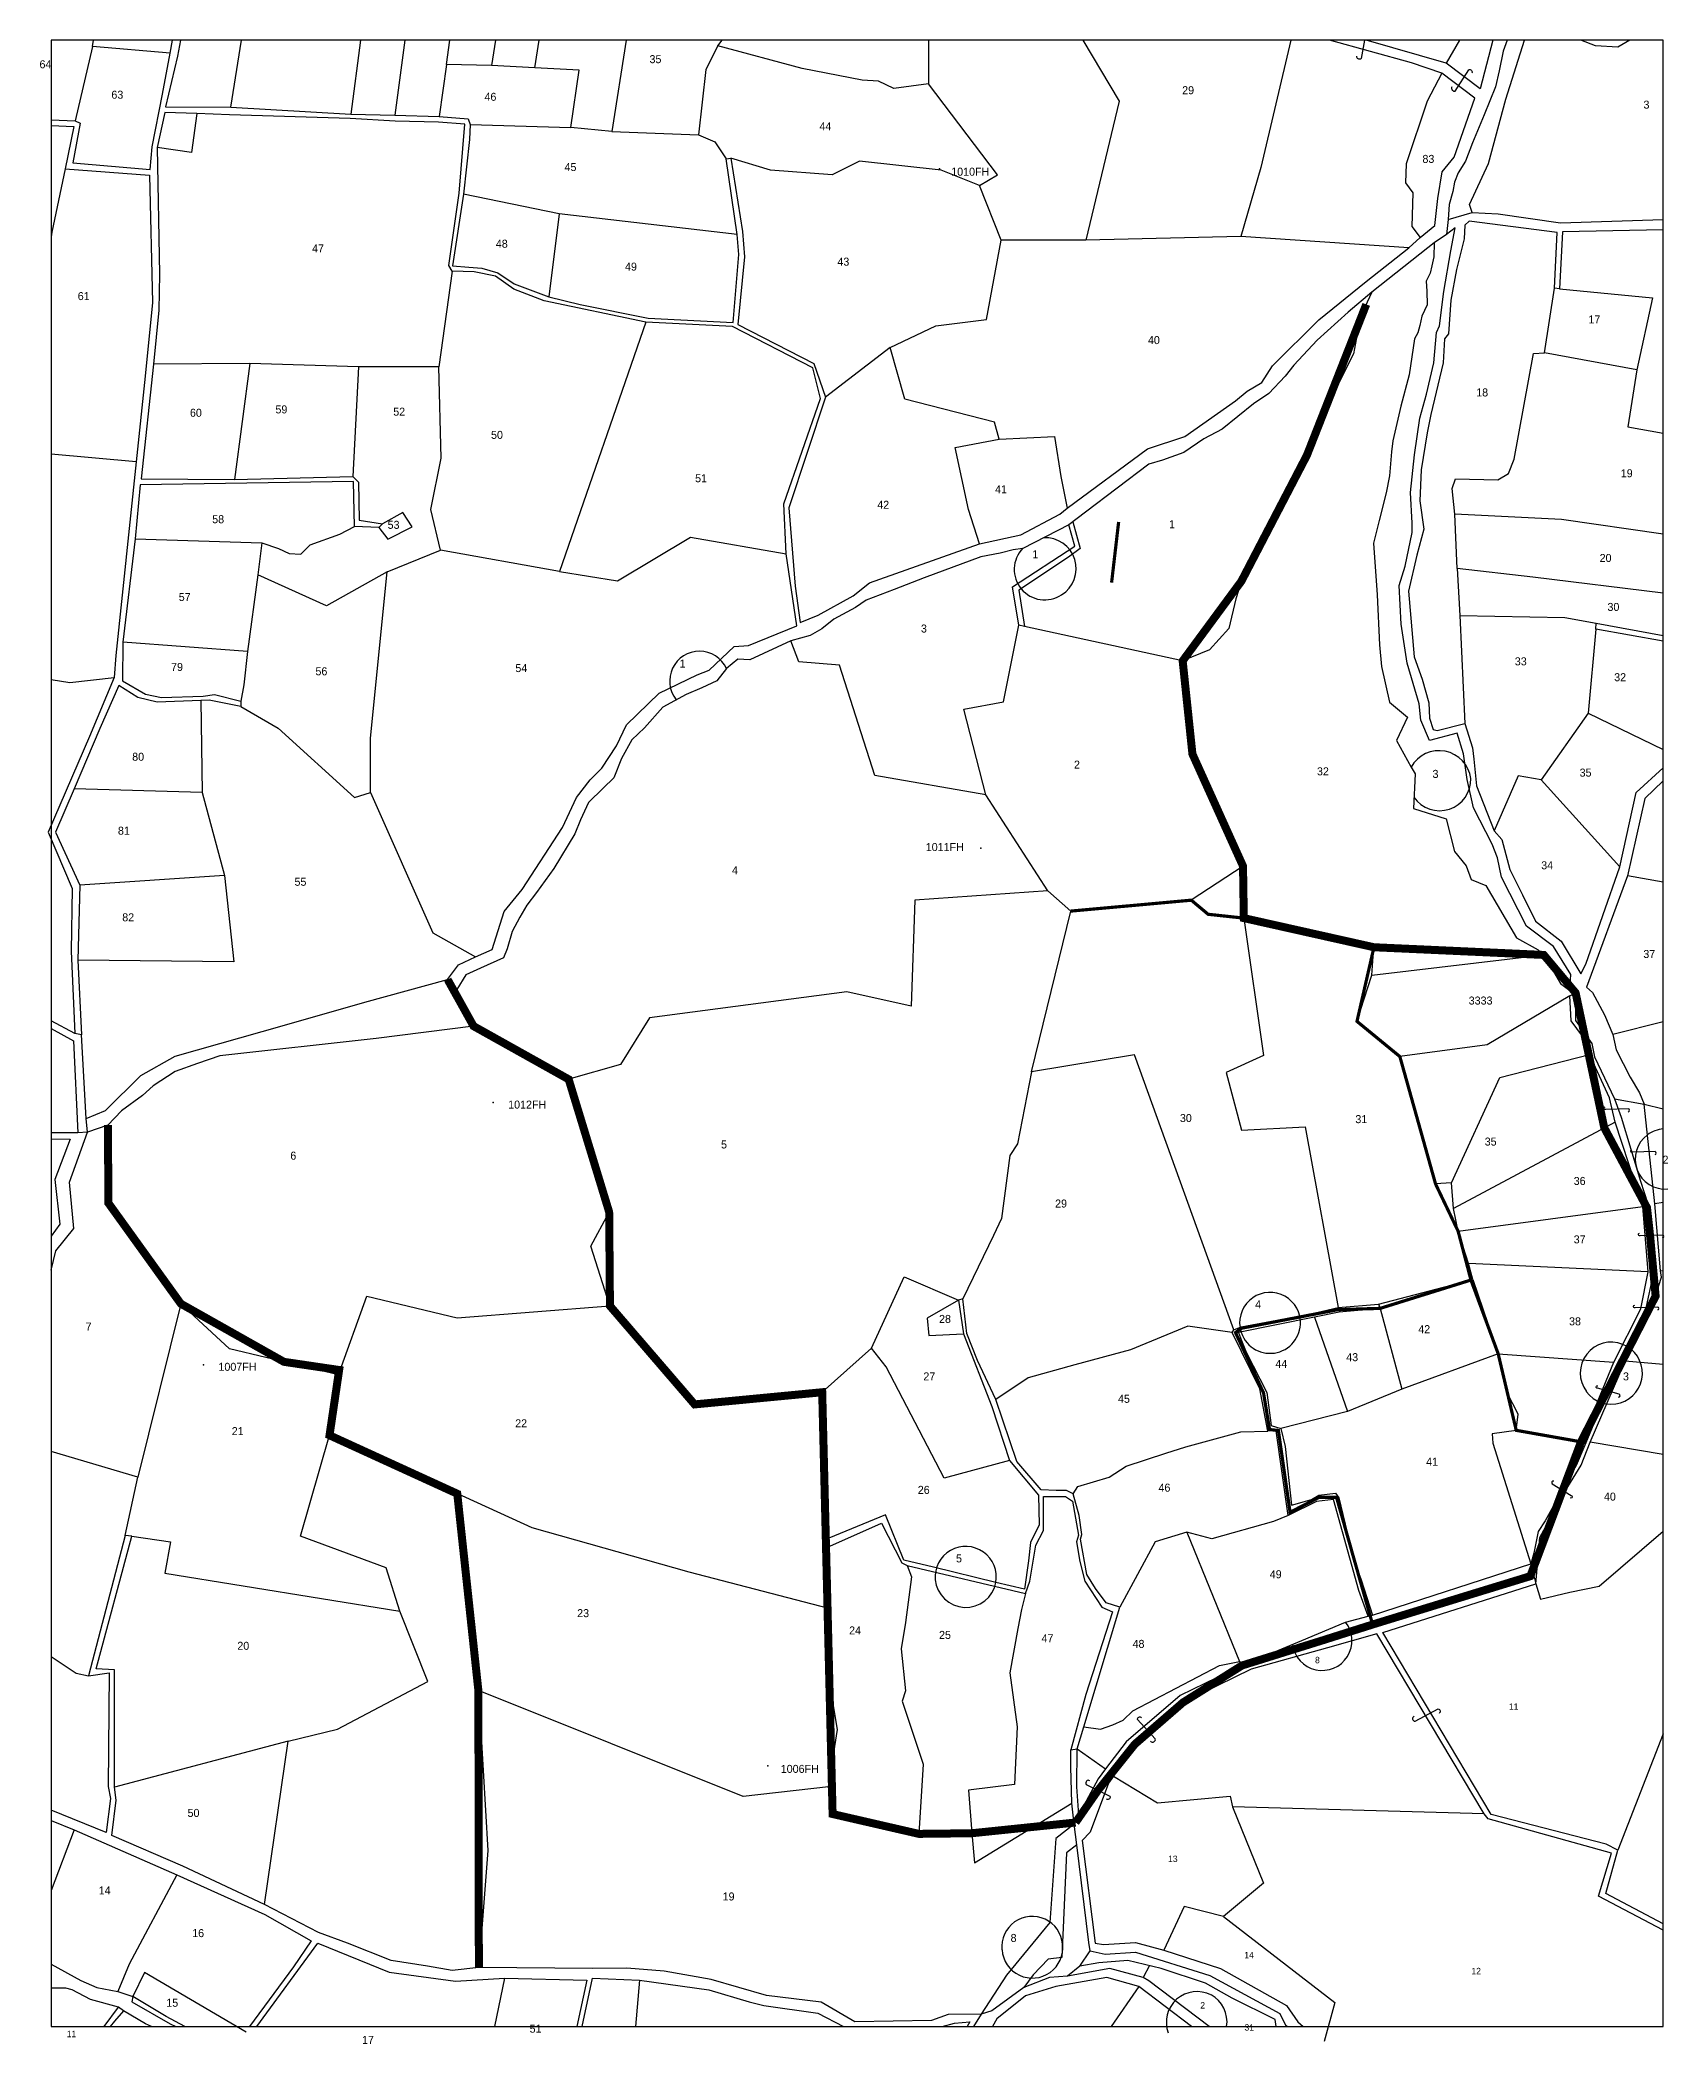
# Model space of a CAD drawing. Extents: x 149058 to 156002, y 177514 to 188218.
# Drawn here: x 154985 to 156002, y 186966 to 188218 of the extents above; entities that cross this region are included whole.
import ezdxf

# ---------------------------------------------------------------- set-up
doc = ezdxf.new("R2010")
doc.units = 0
doc.header["$MEASUREMENT"] = 0
doc.layers.get('0').update_dxf_attribs({"linetype": 'CONTINUOUS'})
for name, color, linetype in [('BORDER-B', 3, 'CONTINUOUS'), ('LINK', 4, 'CONTINUOUS'), ('NO', 1, 'CONTINUOUS'), ('PARCEL', 6, 'CONTINUOUS'), ('ROAD', 2, 'CONTINUOUS'), ('TRIG-P', 2, 'CONTINUOUS'), ('TRIG-T', 1, 'CONTINUOUS')]:
    doc.layers.add(name, color=color, linetype=linetype)

msp = doc.modelspace()

# ---------------------------------------------------------------- linework, layer by layer
at = {"color": 1}
msp.add_line((154991.5, 186976.5), (155998.8, 186976.5), dxfattribs=at)
msp.add_lwpolyline([(155998.8, 186976.5), (155998.8, 188217.5), (154991.5, 188217.5), (154991.5, 186976.5)], dxfattribs=at)
at = {"color": 5, "const_width": 5}
for points in [[(155631.6, 187104), (155645.6, 187124.1), (155668.6, 187152.9), (155698.7, 187179), (155735.6, 187202.1), (155785.6, 187217.7), (155818.8, 187228.2), (155915.7, 187257.9), (155947.4, 187341.9), (155994, 187432.9), (155990.5, 187470.8), (155988.6, 187488.1), (155961.9, 187538), (155944, 187622.3), (155924.1, 187646), (155818, 187650.8), (155736.7, 187669), (155736.2, 187701.5), (155704.6, 187771.5), (155698.5, 187829.7), (155735.2, 187879.5), (155776.1, 187958.1), (155813.2, 188052.4)], [(155239.3, 187630.6), (155255.5, 187601.5), (155314.9, 187568.3), (155340.2, 187485.4), (155340.7, 187426.7), (155393.6, 187365.2), (155473.3, 187372.8), (155479.8, 187109.3), (155533.7, 187096.9), (155566.8, 187097.3), (155631.6, 187104)], [(155027, 187539.7), (155027.4, 187490.9), (155072.6, 187428.1), (155137, 187391.8), (155171.5, 187386.7), (155165.5, 187345.9), (155245.3, 187309.4), (155258.5, 187186.4), (155258.8, 187013.5)]]:
    msp.add_lwpolyline(points, dxfattribs=at)
at = {"color": 1, "const_width": 2}
msp.add_lwpolyline([(155658.5, 187916.5), (155654.1, 187878.6)], dxfattribs=at)
at = {"color": 3, "const_width": 2}
msp.add_lwpolyline([(155628.7, 187673.4), (155703.9, 187680.2), (155714.4, 187671.4), (155736.7, 187669), (155818, 187650.8), (155807.4, 187604.5), (155834.2, 187582.5), (155856.5, 187502.9), (155870.6, 187473.4), (155878.6, 187442.9), (155895.6, 187396.9), (155906.9, 187349), (155950.3, 187341.3)], dxfattribs=at)
at = {"color": 4, "const_width": 2}
msp.add_lwpolyline([(155878.6, 187442.9), (155821.9, 187425.2), (155795.5, 187424.4), (155735.3, 187412.8), (155731.5, 187410.1), (155749, 187372.5), (155752.8, 187349.5), (155758.3, 187348.9), (155765.6, 187297.8), (155783.8, 187307.2), (155794.6, 187307.2), (155817.1, 187227.9)], dxfattribs=at)
at = {"layer": 'BORDER-B'}
for points in [[(155901.2, 188217.5), (155898.7, 188210.5), (155896.3, 188198.3), (155894, 188188.3), (155886.9, 188170.8), (155879.6, 188153.3), (155875.1, 188141.8), (155870.6, 188134.5), (155868.3, 188128.7), (155867.2, 188123), (155865.1, 188114.9), (155864.4, 188105.4), (155863.3, 188096), (155855.7, 188090.8), (155855.5, 188082.2), (155854.1, 188076.4), (155853.1, 188072), (155850.7, 188067), (155851, 188060.7), (155851.3, 188052.1), (155847.9, 188045), (155846.6, 188039.3), (155845.5, 188034.6), (155843.4, 188030.9), (155840, 188008.4), (155834.8, 187988.8), (155829.8, 187967.1), (155829, 187960.3), (155827.7, 187945.4), (155825.6, 187934.7), (155821.2, 187917.4), (155817.8, 187903.3), (155820.1, 187870.9), (155821.4, 187839.7), (155822.7, 187826.1), (155827.7, 187803.9), (155839, 187794.5), (155832.1, 187779.9), (155841.3, 187763.4), (155843.7, 187759.2), (155842.7, 187737.5), (155863.1, 187731), (155868.3, 187710.6)], [(155901.2, 188217.5), (155898.7, 188210.5), (155896.3, 188198.3), (155894, 188188.3), (155886.9, 188170.8), (155879.6, 188153.3), (155875.1, 188141.8), (155870.6, 188134.5), (155868.3, 188128.7), (155867.2, 188123), (155865.1, 188114.9), (155864.4, 188105.4), (155863.3, 188096), (155855.7, 188090.8)], [(155855.7, 188090.8), (155851.7, 188087.7), (155816.7, 188060), (155802, 188047.6), (155782.6, 188030.1), (155768, 188014.5), (155762.6, 188007.5), (155752.4, 187996.7), (155742.8, 187990.3), (155723.1, 187974.4), (155711.7, 187968.4), (155699.3, 187959.8), (155685.9, 187955), (155677.3, 187952.5), (155637.8, 187922.6), (155627.3, 187914.6), (155598.7, 187900), (155592.6, 187899), (155584.4, 187896.9), (155572.3, 187894.6), (155537, 187881.6), (155518.2, 187874.3), (155500.7, 187867.6), (155494, 187863.1), (155480.6, 187855.8), (155473, 187849.8), (155465.7, 187845.6), (155453.6, 187842.2), (155428.1, 187830.4), (155420.5, 187830.7), (155413.5, 187825), (155407.5, 187817.3), (155398.2, 187812.9), (155388.4, 187808.8), (155373.7, 187800.8), (155362.3, 187787.8), (155354.3, 187780.4), (155347.9, 187768.7), (155343.2, 187756.6), (155336.5, 187750.2), (155327.3, 187741.3), (155322.2, 187730.5), (155318.7, 187721.6), (155305.6, 187700), (155294.8, 187685), (155288.8, 187677.1), (155284.4, 187669.5), (155279.6, 187660.6), (155276.5, 187649.8), (155274.2, 187644.1), (155259.9, 187637.7), (155250.7, 187633.6), (155245, 187624.4), (155255.5, 187601.5), (155194.7, 187593.8), (155097, 187583), (155083, 187578.2), (155069, 187573.1), (155055.3, 187564.2), (155048.6, 187558.2), (155035.6, 187548.7), (155027, 187539.7), (155014.3, 187535.3), (155013.4, 187543.9), (155010.5, 187596), (155006.4, 187597), (154991.5, 187604.9)], [(155855.7, 188090.8), (155851.7, 188087.7), (155816.7, 188060), (155802, 188047.6), (155782.6, 188030.1), (155768, 188014.5), (155762.6, 188007.5), (155752.4, 187996.7), (155742.8, 187990.3), (155723.1, 187974.4), (155711.7, 187968.4), (155699.3, 187959.8), (155685.9, 187955), (155677.3, 187952.5), (155637.8, 187922.6), (155627.3, 187914.6), (155598.7, 187900), (155592.6, 187899), (155584.4, 187896.9), (155572.3, 187894.6), (155537, 187881.6), (155518.2, 187874.3), (155500.7, 187867.6), (155494, 187863.1), (155480.6, 187855.8), (155473, 187849.8), (155465.7, 187845.6), (155453.6, 187842.2), (155428.1, 187830.4), (155420.5, 187830.7), (155413.5, 187825), (155407.5, 187817.3), (155398.2, 187812.9), (155388.4, 187808.8), (155373.7, 187800.8), (155362.3, 187787.8), (155354.3, 187780.4), (155347.9, 187768.7), (155343.2, 187756.6), (155336.5, 187750.2), (155327.3, 187741.3), (155322.2, 187730.5), (155318.7, 187721.6), (155305.6, 187700), (155294.8, 187685), (155288.8, 187677.1), (155284.4, 187669.5), (155279.6, 187660.6), (155276.5, 187649.8), (155274.2, 187644.1), (155259.9, 187637.7), (155250.7, 187633.6), (155245, 187624.4), (155255.5, 187601.5), (155194.7, 187593.8), (155097, 187583), (155083, 187578.2), (155069, 187573.1), (155055.3, 187564.2), (155048.6, 187558.2), (155035.6, 187548.7), (155027, 187539.7), (155014.3, 187535.3)], [(155863.3, 188096), (155855.7, 188090.8), (155855.5, 188082.2), (155854.1, 188076.4), (155853.1, 188072), (155850.7, 188067), (155851, 188060.7), (155851.3, 188052.1), (155847.9, 188045), (155846.6, 188039.3), (155845.5, 188034.6), (155843.4, 188030.9), (155840, 188008.4), (155834.8, 187988.8), (155829.8, 187967.1), (155829, 187960.3), (155827.7, 187945.4), (155825.6, 187934.7), (155821.2, 187917.4), (155817.8, 187903.3), (155820.1, 187870.9), (155821.4, 187839.7), (155822.7, 187826.1), (155827.7, 187803.9), (155839, 187794.5), (155832.1, 187779.9), (155841.3, 187763.4), (155843.7, 187759.2), (155842.7, 187737.5), (155863.1, 187731), (155868.3, 187710.6)], [(155868.3, 187710.6), (155875.6, 187701.7), (155878.8, 187693.1), (155887.9, 187689.4), (155907, 187656.7), (155920.6, 187649.1), (155924.1, 187646), (155934.5, 187628.2), (155940.3, 187623.8), (155944, 187622.3), (155944, 187605.1), (155954.2, 187590.7), (155955.8, 187582.3), (155968.3, 187556.2), (155986.9, 187552.8), (155998.8, 187549.9)], [(155868.3, 187710.6), (155875.6, 187701.7), (155878.8, 187693.1), (155887.9, 187689.4), (155907, 187656.7), (155920.6, 187649.1), (155924.1, 187646), (155934.5, 187628.2), (155940.3, 187623.8), (155944, 187622.3), (155944, 187605.1), (155954.2, 187590.7), (155955.8, 187582.3), (155968.3, 187556.2), (155986.9, 187552.8), (155998.8, 187549.9)], [(155014.3, 187535.3), (155013.4, 187543.9), (155010.5, 187596), (155006.4, 187597), (154991.5, 187604.9)], [(155014.3, 187535.3), (155008.2, 187534.8), (154991.5, 187534.9)], [(155014.3, 187535.3), (155008.2, 187534.8), (154991.5, 187534.9)], [(155756.9, 186976.5), (155756.3, 186980.9), (155729.5, 186994.3), (155712.7, 187003.6), (155685, 187012.9), (155664.2, 187017.9), (155646.1, 187016.4), (155634.3, 187014.2), (155640.8, 187023.8), (155639.9, 187029.1), (155632.4, 187090.1), (155630.8, 187102.9), (155629.3, 187116), (155628.7, 187138.7), (155628.7, 187149.5), (155632.5, 187150.1), (155636.8, 187163.8), (155647.1, 187162.3), (155654.9, 187165.1), (155661.4, 187167.9), (155667.3, 187173.8), (155721.5, 187202.1), (155734, 187204.6), (155735.5, 187202.1), (155772.9, 187217.7), (155800.3, 187229.2), (155814.3, 187232.9), (155817.1, 187233.5), (155916.1, 187265.6), (155919.2, 187253.1), (155922, 187243.5), (155940.4, 187247.9), (155958.7, 187251.7), (155998.8, 187286)], [(155634.3, 187014.2), (155640.8, 187023.8), (155639.9, 187029.1), (155632.4, 187090.1), (155630.8, 187102.9), (155629.3, 187116), (155628.7, 187138.7), (155628.7, 187149.5), (155632.5, 187150.1), (155636.8, 187163.8), (155647.1, 187162.3), (155654.9, 187165.1), (155661.4, 187167.9), (155667.3, 187173.8), (155721.5, 187202.1), (155734, 187204.6), (155735.5, 187202.1), (155772.9, 187217.7), (155800.3, 187229.2), (155814.3, 187232.9), (155817.1, 187233.5), (155916.1, 187265.6), (155919.2, 187253.1), (155922, 187243.5), (155940.4, 187247.9), (155958.7, 187251.7), (155998.8, 187286)], [(155634.3, 187014.2), (155626.6, 187008.1), (155615.3, 187007.1), (155599.2, 187001), (155579.3, 186986.3), (155572.6, 186984.3), (155567.8, 186976.5)], [(155634.3, 187014.2), (155626.6, 187008.1), (155615.3, 187007.1), (155599.2, 187001), (155579.3, 186986.3), (155572.6, 186984.3), (155567.8, 186976.5)], [(155756.9, 186976.5), (155756.3, 186980.9), (155729.5, 186994.3), (155712.7, 187003.6), (155685, 187012.9), (155664.2, 187017.9), (155646.1, 187016.4), (155634.3, 187014.2)], [(155054.3, 186976.5), (155050.6, 186978.3), (155036.8, 186986.3), (155036.8, 186986.3), (155033.6, 186988.6), (155016.2, 186993.4), (155004.7, 186999.5), (155000.8, 187000.5), (154991.5, 187000.5)], [(155054.3, 186976.5), (155050.6, 186978.3), (155036.8, 186986.3), (155036.8, 186986.3), (155033.6, 186988.6), (155016.2, 186993.4), (155004.7, 186999.5), (155000.8, 187000.5), (154991.5, 187000.5)]]:
    msp.add_lwpolyline(points, dxfattribs=at)
at = {"layer": 'LINK'}
for points in [[(155812.2, 188217.5), (155810, 188206, -0.752853), (155807.4, 188207.4)], [(155866.7, 188188.4, 0.64932), (155868.8, 188185.6), (155877.2, 188199, -0.752853), (155879.1, 188196.8)], [(155976.9, 187548, 0.878835), (155976.9, 187549.9), (155962.9, 187549.5, -1.164949), (155962.5, 187551.1)], [(155993.6, 187521.3, 0.878835), (155993.6, 187523.1), (155979.6, 187522.7, -1.164949), (155979.2, 187524.3)], [(155998.3, 187469.2, 0.878835), (155998.3, 187471), (155984.3, 187470.6, -1.164949), (155984, 187472.2)], [(155995.3, 187424.2, 0.878835), (155995.2, 187426), (155981.3, 187425.6, -1.164949), (155980.9, 187427.2)], [(155970.7, 187369.8, 0.878835), (155971.2, 187371.6), (155957.7, 187375.3, -1.164949), (155957.8, 187376.9)], [(155930.3, 187317.2, 0.878835), (155929.4, 187315.6), (155941.3, 187308.3, -1.164949), (155940.7, 187306.8)], [(155678.5, 187154.9, 0.831026), (155681.4, 187156.3), (155670.2, 187168.4, -0.692977), (155672.8, 187169.5)], [(155843.1, 187170.4, 0.831026), (155843.7, 187167.3), (155858.2, 187175, -0.692977), (155858.7, 187172.2)], [(155640.5, 187130.1, 0.831026), (155638.3, 187127.8), (155653, 187120.5, -0.692977), (155651, 187118.5)]]:
    msp.add_lwpolyline(points, format="xyb", dxfattribs=at)
at = {"layer": 'PARCEL'}
for points in [[(155065.9, 188209.4), (155017.4, 188213.6), (155018.1, 188217.5)], [(155103.9, 188175.6), (155110.6, 188217.5)], [(155184.9, 188217.5), (155178.8, 188171.3)], [(155212.6, 188217.5), (155206.4, 188170.6)], [(155238.5, 188202.2), (155240.7, 188217.5)], [(155269.1, 188217.5), (155266.7, 188201.7)], [(155293.8, 188200.2), (155296.4, 188217.5)], [(155350.8, 188217.5), (155341.9, 188160.4), (155396.1, 188158.4)], [(155408, 188214), (155410.8, 188217.5)], [(155539.6, 188217.5), (155539.7, 188217.4), (155539.7, 188190.2)], [(155636.1, 188217.5), (155658.9, 188179.4), (155637.9, 188092.6)], [(155766.1, 188217.5), (155747.4, 188138), (155734.9, 188094.8)], [(155871.5, 188217.5), (155863.2, 188203.2)], [(155017.4, 188213.6), (155006.6, 188167.1)], [(155571.5, 188126.6), (155582.8, 188133.4), (155539.7, 188190.2), (155518.1, 188187.3), (155508.4, 188191.9), (155498.2, 188192.4), (155460.8, 188199.8), (155408, 188214), (155400.6, 188199.2), (155396.1, 188158.4), (155406.3, 188153.9), (155413.3, 188143.4)], [(155341.9, 188160.4), (155316.2, 188162.9), (155321.5, 188198.8), (155293.8, 188200.2), (155266.7, 188201.7), (155238.5, 188202.2), (155234, 188169.8)], [(155860.4, 188196.9), (155851.3, 188179.4), (155838.2, 188140.2), (155837.7, 188128.3), (155842.2, 188122.1), (155841.6, 188101.1), (155846.8, 188094.1)], [(155082.6, 188171.6), (155079.3, 188147.4), (155057.9, 188150.5)], [(155253.3, 188164.8), (155316.2, 188162.9)], [(155839.7, 188087.8), (155734.9, 188094.8), (155637.9, 188092.6), (155585.1, 188092.6), (155571.5, 188126.6), (155547.6, 188136.3), (155496.5, 188141.9), (155479.5, 188133.4), (155440.9, 188136.3), (155416.2, 188143.7)], [(155000.4, 188137.1), (154992.1, 188097.6), (154991.5, 188094.7)], [(155420.1, 188096.1), (155308.9, 188109), (155249.2, 188121.2)], [(155308.9, 188109), (155302.6, 188057.1)], [(154992.1, 188097.6), (154991.5, 188097.7)], [(155515.7, 188025.5), (155544.3, 188039), (155576, 188042.9), (155585.1, 188092.6)], [(155242.1, 188073.1), (155233.7, 188013.5)], [(155816.7, 188060), (155809.7, 188044.9), (155805.2, 188021.5), (155789.8, 187991), (155780.2, 187972.1), (155776.1, 187958.1), (155762.7, 187931.6), (155749.6, 187908), (155735.2, 187879.5), (155731.8, 187868.5), (155727.3, 187850), (155715.3, 187836.6), (155698.5, 187829.7), (155599.6, 187851.2)], [(155998.8, 187908.9), (155935.2, 187918.1), (155868.5, 187921.4), (155866.8, 187937.4), (155868.9, 187943.5), (155895.5, 187942.7), (155902, 187946.8), (155905.7, 187955.8), (155917.6, 188021.7), (155924.5, 188022.1), (155930.9, 188062.5)], [(155934, 188062.2), (155992.1, 188056.5), (155982.3, 188011.5), (155924.5, 188022.1)], [(155363.1, 188041.2), (155309.1, 187885.6), (155234.9, 187898.8)], [(155201.5, 187885.4), (155234.9, 187898.8), (155228.7, 187924.3), (155235.3, 187956.3), (155233.7, 188013.5), (155183.5, 188013.5), (155115.8, 188015.4), (155055.5, 188015)], [(155115.8, 188015.4), (155106.1, 187943.1)], [(155583.8, 187968.3), (155581, 187978.8), (155525, 187993.1), (155515.7, 188025.5), (155475.3, 187994.4)], [(155183.5, 188013.5), (155180, 187944.8)], [(155982.3, 188011.5), (155976.6, 187975.9), (155998.8, 187972)], [(155571.5, 187902.9), (155564.8, 187924.3), (155556.3, 187962.9), (155583.8, 187968.3), (155618.5, 187969.9), (155622.4, 187944.8), (155626.4, 187925.2)], [(155044.6, 187954.1), (154991.5, 187958.8)], [(155196.4, 187913), (155202, 187905.7), (155217.1, 187913.4), (155211.3, 187922.3), (155198.5, 187915.3)], [(155998.8, 187871.9), (155917.2, 187882.1), (155870.1, 187887.5), (155868.5, 187921.4)], [(155044.1, 187906), (155123.2, 187903.4), (155120.8, 187883.4)], [(155123.2, 187903.4), (155133.6, 187899.9), (155140.2, 187896.8), (155147.5, 187896.4), (155153.3, 187902.2), (155171.9, 187908.8), (155181, 187913.6)], [(155309.1, 187885.6), (155345.4, 187879.8), (155391, 187906.9), (155450.8, 187896.5)], [(155191.1, 187747.5), (155191.1, 187781.4), (155201.5, 187885.4), (155163.7, 187864.1), (155120.8, 187883.4), (155114.2, 187835.5), (155111.9, 187814.7), (155110.1, 187804.6)], [(155870.1, 187887.5), (155871.7, 187858), (155937.2, 187856.8), (155956.9, 187853.2)], [(155871.7, 187858), (155874.7, 187790.5)], [(155114.2, 187835.5), (155036.4, 187841.4)], [(155575.5, 187746.1), (155506.2, 187758.1), (155484.2, 187827.1), (155458.8, 187829.1), (155453.6, 187842.2)], [(155698.5, 187829.7), (155704.6, 187771.5), (155736.2, 187701.5), (155703.9, 187680.2), (155628.7, 187673.4), (155614.3, 187686.1), (155575.5, 187746.1), (155561.8, 187799.6), (155586.5, 187804.1), (155596.2, 187852.1)], [(155956.6, 187849.5), (155951.9, 187797.1), (155922.5, 187755.4), (155908.1, 187757.8), (155893.2, 187723.6)], [(154991.5, 187818.1), (155003.2, 187816.1), (155030.9, 187819.3)], [(155085, 187804.9), (155086, 187747.5), (155005.9, 187749.8)], [(155110.1, 187801.2), (155133.5, 187787.6), (155181.1, 187744.4), (155191.1, 187747.5), (155230.1, 187659.8), (155256.7, 187644.9)], [(155951.9, 187797.1), (155998.8, 187774.4)], [(155922.5, 187755.4), (155971.6, 187701)], [(155086, 187747.5), (155099.9, 187695.7), (155105.7, 187641.6), (155008.3, 187642.7)], [(155099.9, 187695.7), (155009.6, 187689.5)], [(155998.8, 187691.5), (155976.4, 187695.4)], [(155614.3, 187686.1), (155531.2, 187680.2), (155528.8, 187613.9), (155488.6, 187622.9), (155365.3, 187606.7), (155347.2, 187577.5), (155314.9, 187568.3)], [(155820.9, 187427.8), (155879.8, 187443.3), (155877.1, 187453.2), (155870.6, 187473.4), (155867.8, 187487.5), (155866.4, 187503.6), (155856.5, 187502.9), (155834.2, 187582.5), (155807.4, 187604.5), (155816.7, 187633.3), (155818, 187650.8), (155736.7, 187669), (155714.4, 187671.4), (155703.9, 187680.2)], [(155604, 187572.9), (155628.7, 187673.4)], [(155736.7, 187669), (155749, 187583.2), (155725.7, 187572.6), (155735.3, 187536.6), (155775.1, 187538.6), (155795.7, 187425.8)], [(155816.7, 187633.3), (155924.1, 187646)], [(155940.3, 187620.5), (155888.7, 187589.8), (155834.2, 187582.5)], [(155998.8, 187604.3), (155967.3, 187596.3)], [(155340.7, 187426.7), (155328.8, 187464), (155340.2, 187485.4), (155314.9, 187568.3), (155255.5, 187601.5)], [(155730.4, 187411.7), (155668.4, 187583.6), (155604, 187572.9), (155595.3, 187527.9), (155590.6, 187520.8), (155585.4, 187481.4), (155580.3, 187470.7), (155561.1, 187431.2)], [(155866.4, 187503.6), (155896.6, 187569.5), (155952.7, 187583.9)], [(155027, 187539.7), (155027.4, 187490.9), (155072.6, 187428.1)], [(155968.7, 187541.6), (155867.8, 187487.5)], [(155998.8, 187491.4), (155993.4, 187490.6)], [(155870.6, 187473.4), (155985.9, 187488.9)], [(155989.4, 187448), (155877.1, 187453.2)], [(155504.1, 187400.4), (155524.6, 187445), (155558.5, 187430.4), (155538.8, 187419), (155540, 187408.3), (155561.5, 187409.2)], [(155879.8, 187443.3), (155895.6, 187396.9), (155835.4, 187374.7), (155801.4, 187360.8), (155759.9, 187350.1)], [(155998.8, 187448.5), (155997, 187448.6)], [(155124.9, 187052.7), (155139.7, 187154.8), (155170.5, 187162.3), (155227, 187192.1), (155209.4, 187236), (155200.8, 187263.2), (155147.3, 187282.9), (155165.5, 187345.9), (155171, 187383.7), (155102.9, 187399.9), (155072.6, 187428.1), (155045.7, 187319.8)], [(155171, 187383.7), (155188.8, 187432.8), (155245.3, 187419.2), (155340.7, 187426.7), (155393.6, 187365.2), (155473.3, 187372.8), (155473.8, 187280.1)], [(155780.9, 187419.6), (155801.4, 187360.8)], [(155821.9, 187425.2), (155835.4, 187374.7)], [(155729.4, 187410.1), (155701.7, 187414), (155665.9, 187399.3), (155631.1, 187389.9), (155602, 187381.9), (155581.8, 187368.2)], [(155590.3, 187330.1), (155549.5, 187319.1), (155513.2, 187388.6), (155504.1, 187400.4), (155473.3, 187372.8)], [(155947.4, 187341.9), (155906.9, 187349), (155908.2, 187359.1), (155901.5, 187372.1), (155895.6, 187396.9), (155967.8, 187391.6)], [(155998.8, 187390.2), (155974.9, 187392.2)], [(155477.5, 187237.7), (155390.1, 187260.3), (155292.2, 187288), (155165.5, 187345.9)], [(155630.1, 187309.3), (155633.1, 187314), (155652.5, 187319.7), (155663.2, 187326.7), (155688, 187334.8), (155700.4, 187338.8), (155734.8, 187348.1), (155751.7, 187348.4)], [(155906.9, 187349), (155891.8, 187346.9), (155892.2, 187341), (155916.1, 187265.6)], [(155998.8, 187334), (155953.1, 187341.6)], [(155037.9, 187283.3), (155045.7, 187319.8), (154991.5, 187335.8)], [(155764.5, 187295.9), (155755.2, 187292), (155716.7, 187281.3), (155701, 187285.3), (155681.3, 187279.3), (155659.3, 187238.6)], [(155041.9, 187282.9), (155066.1, 187279.3), (155062.5, 187259.7), (155209.4, 187236)], [(155701, 187285.3), (155734, 187204.6)], [(155533.7, 187096.9), (155479.8, 187109.3), (155477.2, 187126.3), (155482.9, 187162.1), (155477.5, 187194.2), (155479.2, 187203.9), (155477.5, 187237.7), (155474.3, 187275)], [(155526.3, 187264.5), (155529, 187257.4), (155525.3, 187229), (155522.6, 187212.6), (155525.3, 187186.2), (155523.3, 187179.8), (155536.4, 187140.4), (155533.7, 187096.9), (155566.8, 187097.3)], [(155600.4, 187247.1), (155597.9, 187237), (155595.5, 187225.3), (155590.5, 187197.5), (155595.2, 187163.8), (155593.5, 187127.7), (155564.8, 187124.3), (155566.8, 187097.3), (155568.5, 187078.9), (155629.3, 187116)], [(154991.5, 187207.8), (155007.3, 187197.3), (155014.9, 187195.6)], [(155477.2, 187126.3), (155423.9, 187120.3), (155258.5, 187186.4), (155264.5, 187086.5), (155258.8, 187013.5)], [(155139.7, 187154.8), (155031.2, 187126.1)], [(155998.8, 187159.4), (155970.3, 187086.7)], [(155632.5, 187150.1), (155650.2, 187137.6)], [(155655.3, 187133), (155682.7, 187116.4), (155728.2, 187120.5), (155729.7, 187113.7), (155749.1, 187066.2), (155724, 187045.3), (155699.4, 187051.6), (155686.7, 187024.2)], [(155886.8, 187109.5), (155729.7, 187113.7)], [(155006, 187099.4), (154991.5, 187061.5)], [(155070, 187071.3), (155040.3, 187015.6), (155033.2, 186998.5)], [(155724, 187045.3), (155793.5, 186991.5), (155786.9, 186967.2)], [(155677.8, 187014.7), (155673.9, 187007.2)], [(155113.4, 186973.1), (155050, 187010.2), (155042.7, 186995.3)], [(155274.9, 187006.7), (155268.5, 186976.5)], [(155359.2, 187005.6), (155356.7, 186976.5)], [(155671.1, 187001.6), (155653.8, 186976.5)]]:
    msp.add_lwpolyline(points, dxfattribs=at)
for centre, radius, start, end in [((155612.7, 187887.3), 19.3, 301.7095, 93.3772), ((155612.3, 187886.8), 19, 135.8645, 303.5451), ((155396.6, 187817.1), 18.6, 25.0007, 219.0082), ((155858.7, 187753.6), 20, 7.4062, 150.7841), ((155859, 187755.6), 19.5, 214.8117, 1.8522), ((155999.9, 187518.4), 18.7, 125.8521, 275.2008), ((156000.2, 187518.6), 18.8, 94.209, 126.9852), ((155753.1, 187416.2), 19, 12.7597, 205.075), ((155753.1, 187416.1), 19, 204.7014, 13.1333), ((155966.2, 187384.8), 19.3, 67.8584, 216.9182), ((155966.3, 187384.7), 19.4, 216.4446, 68.3321), ((155563, 187257.4), 19.1, 349.5285, 185.0999), ((155563, 187257.6), 19.2, 185.7102, 348.9181), ((155785.6, 187217.7), 18.7, 187.514, 38.0126), ((155604.5, 187026.4), 19, 4.7754, 185.7085), ((155604.6, 187025.8), 19, 183.9955, 6.4884), ((155707.4, 186979.3), 19.1, 62.5764, 200.5775), ((155707.2, 186979.6), 19, 350.6508, 61.665)]:
    msp.add_arc(centre, radius, start, end, dxfattribs=at)
at = {"layer": 'ROAD'}
for points in [[(154991.5, 188167.8), (155006.6, 188167.1), (155009.7, 188165.6), (155005.1, 188140.8), (155053.5, 188136.6), (155054.6, 188150.9), (155061.2, 188183.8), (155065.9, 188209.4), (155067.3, 188217.5)], [(155072.3, 188217.5), (155070.6, 188207.4), (155063.1, 188175.9), (155103.9, 188175.6), (155178.8, 188171.3), (155206.4, 188170.6), (155234, 188169.8), (155252.2, 188168.4), (155253.3, 188164.8), (155252.9, 188155.5), (155249.2, 188121.2), (155242.4, 188076.4), (155252.5, 188075.7), (155260.7, 188075), (155270.7, 188072.1), (155280.8, 188065.3), (155302.6, 188057.1), (155322, 188052.4), (155364.6, 188043.8), (155417.6, 188041), (155421.2, 188083.6), (155420.1, 188096.1), (155413.3, 188143.4), (155416.2, 188143.7), (155423.4, 188097.9), (155424.8, 188082.1), (155420.5, 188039.9), (155468.1, 188015.5), (155475.3, 187994.4), (155452.4, 187925.3), (155456.4, 187876.4), (155459.5, 187853.6)], [(155459.5, 187853.6), (155470.7, 187858.3), (155492.6, 187870.3), (155502.9, 187878.5), (155571.5, 187902.9), (155597.3, 187908.5), (155621.7, 187921.4), (155626.4, 187925.2), (155676.6, 187962.1), (155699.8, 187969.8), (155731.5, 187992.1), (155738.8, 187998.2), (155747.9, 188003.7), (155754.7, 188014), (155783.5, 188042.8), (155813.1, 188066.8), (155839.7, 188087.8), (155846.8, 188094.1), (155856.1, 188101.7), (155857.9, 188118.5), (155860.7, 188135.3), (155868.2, 188144.3), (155881.1, 188181.2), (155860.4, 188196.9), (155841.4, 188203.4), (155790.2, 188217.5)], [(155892.3, 188217.5), (155884.3, 188187.1), (155863.2, 188203.2), (155813.2, 188217.5)], [(155864.4, 188105.4), (155879.4, 188109.9), (155877.8, 188114.9), (155889.6, 188140.5), (155900.4, 188180.7), (155912.1, 188217.5)], [(155977.9, 188217.5), (155970.4, 188213.1), (155956.5, 188214), (155947.3, 188217.5)], [(155013.4, 187543.9), (155025.6, 187548.9), (155047.7, 187570.6), (155069.1, 187582.7), (155137.4, 187602.1), (155187.6, 187616.5), (155239.3, 187630.6), (155246, 187639.9), (155256.7, 187644.9), (155267.1, 187649.3), (155274.5, 187673.1), (155285.8, 187686.8), (155311, 187725.6), (155319.7, 187744.3), (155328.4, 187755.4), (155335.6, 187762.6), (155344.7, 187776.7), (155351, 187789.7), (155371.4, 187809.5), (155395.2, 187820.9), (155402.6, 187823.9), (155418.3, 187838.6), (155427.3, 187839.3), (155457.5, 187851.6), (155450.8, 187896.5), (155449.4, 187927.9), (155472.2, 187993.7), (155467.5, 188012.8), (155417.3, 188038.5), (155363.1, 188041.2), (155299.5, 188054.6), (155280.7, 188062), (155269.2, 188070.1), (155255.8, 188072.7), (155242.1, 188073.1), (155240.1, 188076.8), (155246.5, 188121.9), (155250, 188164.9), (155233.6, 188166.2), (155206.5, 188166.9), (155178.4, 188168.6), (155103.1, 188170.9), (155082.6, 188171.6), (155062.6, 188172.2), (155057.9, 188150.5), (155059.2, 188071.2), (155058.9, 188048.8), (155055.5, 188015), (155047.8, 187943.4), (155106.1, 187943.1), (155180, 187944.8), (155183.7, 187941.4), (155184.1, 187917.7), (155198.5, 187915.3), (155196.4, 187913), (155181, 187913.6), (155180.4, 187941.8), (155047.1, 187939.7), (155044.1, 187906), (155036.4, 187841.4), (155036.1, 187817.3), (155050.5, 187808.9), (155060.5, 187806.9), (155086.6, 187807.6), (155093.7, 187808.6), (155110.1, 187804.6), (155110.1, 187801.2), (155090.3, 187805.2), (155085, 187804.9), (155057.9, 187803.9), (155045.8, 187806.9), (155033.8, 187814.3), (155022, 187787.5), (155005.9, 187749.8), (154994.2, 187722.7), (155009.6, 187689.5), (155008.3, 187642.7), (155010.5, 187596)], [(154991.5, 188164.1), (155005.8, 188163.6), (155000.4, 188137.1), (155053, 188133.1), (155055, 188053.5), (155050.3, 188007.6), (155044.6, 187954.1), (155031.9, 187833), (155030.9, 187819.3), (155015.5, 187782.5), (154989.7, 187722.6), (155004.8, 187687.5), (155004.1, 187648.3), (155006.4, 187597)], [(155998.8, 188099), (155935.8, 188097.7), (155934, 188062.2), (155930.9, 188062.5), (155932.4, 188097.4), (155877.5, 188104.5), (155874.7, 188102), (155874.4, 188093.4), (155869.5, 188074.2), (155866.1, 188055.1), (155864.6, 188034.1), (155862.1, 188030.8), (155861.2, 188015.9), (155853.5, 187983.6), (155851.3, 187972.2), (155847.6, 187949), (155846.7, 187929.6), (155849.1, 187912), (155844.8, 187895.7), (155839.5, 187873.2), (155843.2, 187832.2), (155848.1, 187818.3), (155852.2, 187803.5), (155852.8, 187793.9), (155854.9, 187786.8), (155857.4, 187786.2), (155874.7, 187790.5), (155879.6, 187775.4), (155880.5, 187768.3), (155882.1, 187751.7), (155893.2, 187723.6), (155897.8, 187718.1), (155902.8, 187699.3), (155910.8, 187683.5), (155918.9, 187667), (155934.9, 187654.7), (155947.3, 187634.1), (155950.3, 187640.2), (155971.6, 187701), (155981.8, 187747.5), (155998.8, 187762.9)], [(155879.4, 188109.9), (155895.6, 188109), (155934.6, 188103.4), (155998.8, 188105.5)], [(155940.3, 187623.8), (155941, 187633.7), (155930.1, 187651.3), (155913.4, 187664), (155897.7, 187694.6), (155895.2, 187706.7), (155891.8, 187715.3), (155880.3, 187737.9), (155876.2, 187755.5), (155874, 187771.6), (155870, 187784.6), (155852.7, 187779.9), (155847.4, 187792.6), (155846.2, 187802.8), (155838.7, 187828.2), (155835, 187852.6), (155833.8, 187876.7), (155837.5, 187888.8), (155841.8, 187909.8), (155841.8, 187915.7), (155840.9, 187934.9), (155843.4, 187958.4), (155846.6, 187981.3), (155850.9, 187996.4), (155855.5, 188015.9), (155857.1, 188034.8), (155858.9, 188039.1), (155861.7, 188060.4), (155866.1, 188085.8), (155868.8, 188100.3), (155863.3, 188096)], [(155629.8, 187916.5), (155634.5, 187900), (155627.1, 187894.5), (155596.2, 187873.8), (155599.6, 187851.2), (155596.2, 187852.1), (155592.2, 187875.9), (155631.1, 187901.3), (155627.3, 187914.6)], [(155998.8, 187842.1), (155956.6, 187849.5), (155956.9, 187853.2), (155998.8, 187845.5)], [(155998.8, 187754.8), (155987.2, 187743.7), (155976.4, 187695.4), (155950.9, 187625.9), (155954.6, 187622.5), (155962, 187608.6), (155967.3, 187596.3), (155969.4, 187586.7), (155978.1, 187569.7), (155984, 187559.8), (155986.9, 187552.8)], [(155950.3, 187341.3), (155947.4, 187341.9), (155967.8, 187391.6), (155984.7, 187425), (155989.4, 187448), (155985.9, 187488.9), (155968.7, 187541.6), (155965.2, 187556.7), (155952.7, 187583.9), (155951.2, 187588.9), (155948.3, 187595.2), (155941.2, 187604.9), (155940.3, 187620.5), (155944, 187622.3)], [(154991.5, 187600), (155005.6, 187592.4), (155008.2, 187534.8)], [(155968.3, 187556.2), (155972.4, 187544.7), (155984.5, 187504.7), (155989.2, 187490.5), (155992.7, 187447.7), (155987.4, 187423.4), (155976.7, 187401), (155962, 187371.7), (155960.3, 187365.3), (155950.3, 187341.3), (155944.4, 187327.1), (155938.8, 187317.3), (155924.9, 187292.4), (155920.7, 187285.9), (155917.8, 187272.3), (155916.1, 187265.6)], [(155919.2, 187253.1), (155921.7, 187282), (155937.4, 187310.9), (155947.4, 187327.3), (155953.1, 187341.6), (155974.9, 187392.2), (155990.2, 187421.1), (155997.7, 187444.6), (155997, 187448.6), (155993.4, 187490.6), (155986.9, 187552.8)], [(154991.5, 187449), (154994.6, 187461.1), (155005.7, 187475.1), (155003.1, 187504), (155014.3, 187535.3)], [(154991.5, 187531.1), (155003.5, 187530.9), (154993.9, 187505.8), (154996.9, 187477.7), (154991.5, 187470.3)], [(155636.8, 187163.8), (155659.3, 187238.6), (155650.8, 187241.2), (155644.1, 187250.1), (155638.6, 187259), (155634.7, 187281), (155635.6, 187283.9), (155633.9, 187295.8), (155630.1, 187309.3), (155625.9, 187311.4), (155619.5, 187311.4), (155610.2, 187311.9), (155594.9, 187329.6), (155581.8, 187368.2), (155570.4, 187392.7), (155563.6, 187409.6), (155561.1, 187431.2), (155558.5, 187430.4), (155561.5, 187409.2), (155579.3, 187363.9), (155590.3, 187330.1), (155608.5, 187308.5), (155608.9, 187289.9), (155603.4, 187278.9), (155602.1, 187267.4), (155599.6, 187249.7), (155581.8, 187253.9), (155542.9, 187263.6), (155524.2, 187267.9), (155512.8, 187296.2), (155473.8, 187280.1), (155474.3, 187275), (155510.3, 187291.1), (155523, 187266.2), (155526.3, 187264.5), (155600.4, 187247.1), (155603, 187254.7), (155606.8, 187277.2), (155611.5, 187286.5), (155611.5, 187307.6), (155625.4, 187307.6), (155629.7, 187304.7), (155633.5, 187283.5), (155632.2, 187279.3), (155634.3, 187267), (155637.3, 187254.7), (155647.9, 187238.6), (155654.6, 187235.7), (155638.1, 187184), (155628.7, 187149.5)], [(155814.3, 187232.9), (155808.5, 187249), (155792.7, 187305.8), (155782.2, 187304.5), (155764.5, 187295.9), (155756.9, 187348.7), (155751.7, 187348.4), (155746.8, 187375), (155735.3, 187398.3), (155729.4, 187410.1), (155730.4, 187411.7), (155735, 187413.7), (155779.6, 187421.9), (155795.7, 187425.8), (155820.9, 187427.8), (155821.9, 187425.2), (155796.3, 187422.9), (155780.9, 187419.6), (155733.3, 187410.1), (155735.3, 187405.2), (155738.2, 187397.9), (155751, 187372.7), (155753.7, 187352), (155759.9, 187350.1), (155762.5, 187338.9), (155766.5, 187302.2), (155778.9, 187305.8), (155783.5, 187308.4), (155794, 187309.7), (155796, 187306.8), (155801.2, 187285.1), (155805.5, 187268), (155810.1, 187255.6), (155817.1, 187233.5)], [(155630.8, 187102.9), (155619.2, 187094.1), (155615.5, 187041.5), (155588.4, 187008.7), (155572.6, 186984.3), (155551.9, 186984.1), (155541.5, 186980.3), (155493.6, 186979.4), (155472.7, 186991.7), (155438.6, 186995.9), (155404, 187005.9), (155374.6, 187011.1), (155351.3, 187013), (155329.9, 187012.7), (155258.8, 187013.5), (155242.2, 187011.6), (155226.7, 187014.2), (155204.1, 187017.9), (155176.7, 187028.6), (155158.6, 187035.3), (155124.9, 187052.7), (155073.9, 187076.7), (155029.5, 187095.9), (155032.3, 187118), (155031.2, 187126.1), (155031.2, 187199.3), (155019.7, 187200.1), (155041.9, 187282.9), (155037.9, 187283.3), (155014.9, 187195.6), (155027.9, 187197.5), (155027.1, 187126.5), (155028.6, 187119.1), (155026, 187097.7), (154991.5, 187111.8)], [(155998.8, 187040.8), (155962.8, 187059.7), (155970.3, 187086.7), (155963, 187090.5), (155891.3, 187109.1), (155823.6, 187222.8), (155919.2, 187253.1)], [(155998.8, 187036.7), (155958.2, 187057.9), (155966.4, 187084.8), (155889.4, 187106.4), (155886.8, 187109.5), (155819.9, 187221.9), (155789, 187213.1), (155741.2, 187199.8), (155710.2, 187184.7), (155698.7, 187179), (155668.6, 187152.9), (155655.3, 187133), (155652.2, 187128.6), (155640.7, 187098), (155635.8, 187092.7), (155643.8, 187028.6), (155649.1, 187027.7), (155669, 187029), (155686.7, 187024.2), (155722.1, 187012.7), (155763.3, 186989.7), (155770.4, 186979.5), (155773.8, 186976.5)], [(155735.5, 187202.1), (155696.9, 187183.3), (155663.1, 187154.5), (155650.2, 187137.6), (155645.8, 187131.3), (155633.6, 187108.7), (155632.3, 187126.3), (155632.5, 187150.1)], [(154991.5, 187105.2), (155006, 187099.4), (155070, 187071.3), (155125.1, 187046.5), (155154, 187030.1), (155142.9, 187013.8), (155115.5, 186976.5)], [(155632.4, 187090.1), (155625.9, 187085.1), (155623, 187019.7), (155614.5, 187018.7), (155605, 187008.8), (155599.2, 187001)], [(155120, 186976.5), (155158.1, 187028.6), (155202.8, 187010.5), (155244.2, 187004.9), (155274.9, 187006.7), (155326.3, 187005.6), (155320, 186976.5)], [(154991.5, 187015.5), (155010.2, 187005.2), (155020.2, 187000.9), (155033.2, 186998.5), (155042.7, 186995.3)], [(155640.8, 187023.8), (155650, 187021.7), (155669, 187023), (155715.5, 187008.4), (155759.3, 186984.6), (155762.8, 186977.5), (155764.3, 186976.5)], [(155323.3, 186976.5), (155329.7, 187006.7), (155359.2, 187005.6), (155402.5, 186999.4), (155427.7, 186992), (155436.9, 186989.7), (155470.6, 186984.9), (155486.7, 186976.5)], [(155704.1, 186976.5), (155671.1, 187001.6), (155651.2, 187007.2), (155619.3, 187001.6), (155600.4, 186995.7), (155582.5, 186981.3), (155579.7, 186976.5)], [(155715, 186976.5), (155677.4, 187005.1), (155673.9, 187007.2), (155652.9, 187012.8), (155626.6, 187008.1)], [(155024.6, 186976.5), (155033.6, 186988.6)], [(155075.1, 186976.5), (155063.4, 186982.8), (155042.7, 186995.3), (155041.9, 186992), (155066, 186978.3), (155069.4, 186976.5)], [(155036.8, 186986.3), (155031.2, 186980), (155028.4, 186976.5)], [(155548.2, 186976.5), (155556, 186978.6), (155565.6, 186979.4), (155563.9, 186976.5)]]:
    msp.add_lwpolyline(points, dxfattribs=at)
at = {"layer": 'TRIG-P'}
for p in [(155546.6, 188137), (155572.5, 187712.7), (155267.7, 187553.8), (155086.7, 187389.9), (155439.3, 187139.4)]:
    msp.add_point(p, dxfattribs=at)

# ---------------------------------------------------------------- texts
at = {"layer": 'NO'}
for s, height, p in [('64', 5, (154984.3, 188199.9)), ('35', 5, (155365.4, 188203.1)), ('63', 5, (155029.2, 188180.9)), ('46', 5, (155262.3, 188179.6)), ('29', 5, (155698.2, 188183.7)), ('3', 5, (155986.4, 188174.7)), ('44', 5, (155471.6, 188161.2)), ('45', 5, (155312.3, 188135.7)), ('83', 5, (155848.3, 188140.8)), ('48', 5, (155269.4, 188087.8)), ('47', 5, (155154.6, 188084.9)), ('49', 5, (155350.1, 188073.5)), ('43', 5, (155482.8, 188076.6)), ('61', 5, (155008.2, 188055.1)), ('17', 5, (155952, 188040.5)), ('40', 5, (155676.8, 188027.6)), ('18', 5, (155881.9, 187994.9)), ('60', 5, (155078.3, 187982.2)), ('59', 5, (155131.7, 187984.3)), ('52', 5, (155205.3, 187982.9)), ('50', 5, (155266.4, 187968.4)), ('51', 5, (155393.9, 187941.3)), ('19', 5, (155972.2, 187944.4)), ('42', 5, (155507.7, 187924.7)), ('41', 5, (155581.3, 187934.4)), ('58', 5, (155092.2, 187915.7)), ('53', 5, (155201.8, 187912.2)), ('1', 5, (155690, 187912.6)), ('1', 5, (155604.6, 187893.8)), ('20', 5, (155959, 187891.5)), ('57', 5, (155071.3, 187867.1)), ('30', 5, (155963.9, 187860.9)), ('3', 5, (155535, 187847.4)), ('79', 5, (155066.5, 187823.4)), ('54', 5, (155281.6, 187822.7)), ('1', 5, (155384.2, 187825.5)), ('33', 5, (155906, 187826.9)), ('56', 5, (155156.7, 187820.7)), ('32', 5, (155968.1, 187817)), ('80', 5, (155042.2, 187767.3)), ('2', 5, (155630.6, 187762.4)), ('32', 5, (155782.4, 187758.2)), ('3', 5, (155854.6, 187756.6)), ('35', 5, (155946.5, 187757.4)), ('81', 5, (155033.3, 187721.1)), ('34', 5, (155922.5, 187699.5)), ('55', 5, (155143.6, 187689.2)), ('4', 5, (155416.9, 187696.4)), ('82', 5, (155036, 187667)), ('37', 5, (155986.3, 187644.1)), ('3333', 5, (155877.2, 187615)), ('30', 5, (155696.8, 187541.6)), ('31', 5, (155806.4, 187540.9)), ('5', 5, (155410.1, 187525.1)), ('35', 5, (155887.2, 187526.9)), ('6', 5, (155141, 187518.1)), ('2', 5, (155998.3, 187515.6)), ('36', 5, (155942.8, 187502.3)), ('29', 5, (155618.8, 187488.2)), ('37', 5, (155942.8, 187465.8)), ('4', 5, (155743.8, 187425.2)), ('7', 5, (155013.1, 187411.3)), ('28', 5, (155546.3, 187416.1)), ('42', 5, (155845.7, 187409.7)), ('38', 5, (155939.9, 187414.6)), ('44', 5, (155756.4, 187388)), ('43', 5, (155800.7, 187392.2)), ('27', 5, (155536.5, 187380.2)), ('3', 5, (155973.6, 187380.2)), ('45', 5, (155658.1, 187366.2)), ('22', 5, (155281.5, 187350.9)), ('21', 5, (155104.4, 187346)), ('41', 5, (155850.6, 187326.9)), ('26', 5, (155533, 187309.3)), ('46', 5, (155683.4, 187310.7)), ('40', 5, (155961.7, 187305.1)), ('5', 5, (155556.9, 187266.5)), ('49', 5, (155752.9, 187256.6)), ('23', 5, (155320.2, 187232.3)), ('24', 5, (155490.1, 187221.5)), ('20', 5, (155107.9, 187211.9)), ('25', 5, (155546.3, 187218.7)), ('47', 5, (155610.3, 187216.6)), ('48', 5, (155667.2, 187213.1)), ('8', 4, (155781.2, 187203.5)), ('11', 4, (155902.3, 187174.4)), ('50', 5, (155076.8, 187107.5)), ('13', 4, (155689.4, 187079.3)), ('14', 5, (155021.3, 187059.1)), ('19', 5, (155411.1, 187055.3)), ('16', 5, (155079.7, 187032.4)), ('8', 5, (155591, 187029.4)), ('14', 4, (155737, 187019.2)), ('12', 4, (155878.9, 187009.2)), ('15', 5, (155063.5, 186988.9)), ('2', 4, (155709.5, 186987.8)), ('51', 5, (155290.5, 186972.7)), ('31', 4, (155737.1, 186974)), ('11', 4, (155001.3, 186969.9)), ('17', 5, (155185.8, 186965.7))]:
    msp.add_text(s, height=height, dxfattribs=at).set_placement(p)
at = {"layer": 'TRIG-T'}
for s, p in [('1010FH', (155553.9, 188132.8)), ('1011FH', (155538, 187710.9)), ('1012FH', (155277.1, 187550)), ('1007FH', (155096.1, 187386.2)), ('1006FH', (155447.4, 187135))]:
    msp.add_text(s, height=5, dxfattribs=at).set_placement(p)

doc.saveas('drawing.dxf')
